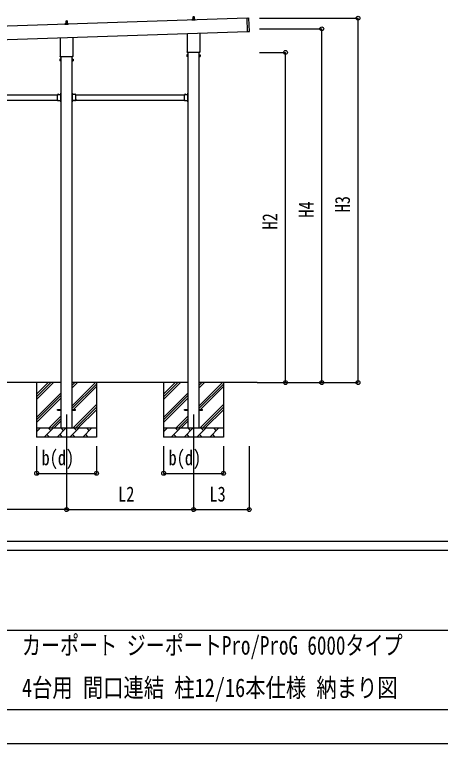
# Model space of a CAD drawing. Units: millimetres, scale not verified. Extents: x -21025 to 21025, y -14850 to 14850.
# Drawn here: x 699 to 5393, y -14850 to -6816 of the extents above; entities that cross this region are included whole.
import ezdxf
from ezdxf.enums import TextEntityAlignment as Align

# ---------------------------------------------------------------- set-up
doc = ezdxf.new("R2010")
doc.units = ezdxf.units.MM
doc.header["$LTSCALE"] = 60
for name, color, linetype in [('0-2_USER1', 3, 'Continuous'), ('0-4_YKK_12', 2, 'Continuous'), ('0-5_YKK_13', 4, 'Continuous'), ('0-6_YKK_A1', 4, 'Continuous'), ('0-7_YKK_D', 6, 'Continuous'), ('0-8_YKK_ZWAK', 7, 'Continuous')]:
    doc.layers.add(name, color=color, linetype=linetype)
doc.styles.add('ＭＳ ゴシック', font='')
doc.styles.get('ＭＳ ゴシック').set_extended_font_data('MS Gothic')

msp = doc.modelspace()

# ---------------------------------------------------------------- linework, layer by layer
at = {"layer": '0-4_YKK_12'}
for p, q in [((1272.1, -11223), (1272.1, -11723)), ((2672.1, -11223), (2672.1, -11723))]:
    msp.add_line(p, q, dxfattribs=at)
at = {"layer": '0-5_YKK_13'}
for p, q in [((1266.1, -6910.41), (1266.83, -6886.88)), ((1267.82, -6885.91), (1276.37, -6885.91)), ((1277.37, -6886.88), (1278.1, -6910.41)), ((2653.85, -6879.24), (2653.85, -6871.53)), ((2690.35, -6879.24), (2653.85, -6879.24)), ((2654.23, -6870.74), (2689.97, -6870.74)), ((2654.61, -6870.55), (2661.33, -6868.92)), ((2661.72, -6868.74), (2682.48, -6868.74)), ((2662.1, -6867.95), (2662.1, -6863.74)), ((2663.1, -6863.74), (2681.1, -6863.74)), ((2666.1, -6863.74), (2666.83, -6840.21)), ((2667.82, -6839.24), (2676.37, -6839.24)), ((2677.37, -6840.21), (2678.1, -6863.74)), ((2682.1, -6867.95), (2682.1, -6863.74)), ((2689.58, -6870.55), (2682.86, -6868.92)), ((2690.35, -6879.24), (2690.35, -6871.53)), ((3262.9, -6854.7), (3281.89, -6854.06)), ((3267.9, -7004.61), (3262.9, -6854.7)), ((3287.85, -7002.95), (3282.92, -6855.03)), ((1253.85, -6925.91), (1253.85, -6918.19)), ((1290.35, -6925.91), (1253.85, -6925.91)), ((1254.23, -6917.41), (1289.97, -6917.41)), ((1254.61, -6917.22), (1261.33, -6915.59)), ((1261.72, -6915.41), (1282.48, -6915.41)), ((1262.1, -6914.62), (1262.1, -6910.41)), ((1263.1, -6910.41), (1281.1, -6910.41)), ((1282.1, -6914.62), (1282.1, -6910.41)), ((1289.58, -6917.22), (1282.86, -6915.59)), ((1290.35, -6925.91), (1290.35, -6918.19)), ((1340.4, -7065.83), (1340.4, -7269.89)), ((2603.8, -7223.23), (2603.8, -7023.72)), ((2740.4, -7019.16), (2740.4, -7223.23)), ((3267.9, -7004.61), (3286.89, -7003.98)), ((1203.8, -7269.89), (1203.8, -7070.38)), ((2602.1, -7232), (2602.1, -7226.5)), ((2742.1, -7226.5), (2742.1, -7232)), ((1198.1, -7308.17), (1198.86, -7306.85)), ((1198.1, -7308.17), (1198.1, -7325.17)), ((1202.1, -7278.67), (1202.1, -7273.17)), ((1340.04, -7282.17), (1204.16, -7282.17)), ((1342.1, -7273.17), (1342.1, -7278.67)), ((1346.1, -7308.17), (1345.34, -7306.85)), ((1346.1, -7308.17), (1346.1, -7325.17)), ((2598.1, -7261.5), (2598.86, -7260.19)), ((2598.1, -7261.5), (2598.1, -7278.5)), ((2598.1, -7278.5), (2598.86, -7279.81)), ((2605.1, -7265.09), (2598.86, -7265.09)), ((2605.1, -7274.91), (2598.86, -7274.91)), ((2605.1, -7279.81), (2598.86, -7279.81)), ((2740.04, -7235.5), (2604.16, -7235.5)), ((2607.6, -7279.2), (2605.1, -7279.2)), ((2736.6, -7279.2), (2739.1, -7279.2)), ((2739.1, -7265.09), (2745.34, -7265.09)), ((2739.1, -7274.91), (2745.34, -7274.91)), ((2739.1, -7279.81), (2745.34, -7279.81)), ((2746.1, -7261.5), (2745.34, -7260.19)), ((2746.1, -7278.5), (2745.34, -7279.81)), ((2746.1, -7261.5), (2746.1, -7278.5)), ((1198.1, -7325.17), (1198.86, -7326.48)), ((1205.1, -7311.76), (1198.86, -7311.76)), ((1205.1, -7321.57), (1198.86, -7321.57)), ((1205.1, -7326.48), (1198.86, -7326.48)), ((1207.6, -7325.87), (1205.1, -7325.87)), ((1336.6, -7325.87), (1339.1, -7325.87)), ((1339.1, -7311.76), (1345.34, -7311.76)), ((1339.1, -7321.57), (1345.34, -7321.57)), ((1339.1, -7326.48), (1345.34, -7326.48)), ((1346.1, -7325.17), (1345.34, -7326.48)), ((1171.6, -7708.29), (1171.6, -7697.9)), ((1171.6, -7697.9), (1208, -7697.9)), ((1171.6, -7750.29), (1171.6, -7709.71)), ((1174.86, -7697.04), (1174.86, -7697.2)), ((1175.56, -7697.9), (1183.63, -7697.9)), ((1178.47, -7697.9), (1177.15, -7695.24)), ((1180.72, -7697.9), (1182.05, -7695.24)), ((1184.33, -7697.04), (1184.33, -7697.2)), ((1203.9, -7690), (1209.6, -7690)), ((1207.6, -7699.5), (1204.6, -7699.5)), ((1208, -7688.87), (1205.34, -7687.55)), ((1208, -7691.13), (1205.34, -7692.45)), ((1207.14, -7685.27), (1207.3, -7685.27)), ((1207.14, -7694.74), (1207.3, -7694.74)), ((1207.6, -7708.29), (1207.6, -7701.5)), ((1207.6, -7750.29), (1207.6, -7709.71)), ((1208, -7682.5), (1209.6, -7682.5)), ((1208, -7699.46), (1208, -7682.5)), ((1208, -7685.97), (1208, -7694.04)), ((1209.6, -7687), (1208, -7687)), ((1208, -7688), (1209.6, -7688)), ((1208, -7692), (1209.6, -7692)), ((1209.6, -7693), (1208, -7693)), ((1336.2, -7682.5), (1334.6, -7682.5)), ((1334.6, -7687), (1336.2, -7687)), ((1336.2, -7688), (1334.6, -7688)), ((1340.3, -7690), (1334.6, -7690)), ((1336.2, -7692), (1334.6, -7692)), ((1334.6, -7693), (1336.2, -7693)), ((1336.2, -7699.46), (1336.2, -7682.5)), ((1336.2, -7685.97), (1336.2, -7694.04)), ((1336.2, -7688.87), (1338.86, -7687.55)), ((1336.2, -7691.13), (1338.86, -7692.45)), ((1372.6, -7697.9), (1336.2, -7697.9)), ((1336.6, -7699.5), (1339.6, -7699.5)), ((1336.6, -7708.29), (1336.6, -7701.5)), ((1336.6, -7750.29), (1336.6, -7709.71)), ((1337.06, -7685.27), (1336.9, -7685.27)), ((1337.06, -7694.74), (1336.9, -7694.74)), ((1359.86, -7697.04), (1359.86, -7697.2)), ((1368.63, -7697.9), (1360.56, -7697.9)), ((1363.47, -7697.9), (1362.15, -7695.24)), ((1365.72, -7697.9), (1367.05, -7695.24)), ((1369.33, -7697.04), (1369.33, -7697.2)), ((1372.6, -7708.29), (1372.6, -7697.9)), ((1372.6, -7750.29), (1372.6, -7709.71)), ((2571.6, -7708.29), (2571.6, -7697.9)), ((2571.6, -7697.9), (2608, -7697.9)), ((2571.6, -7750.29), (2571.6, -7709.71)), ((2574.86, -7697.04), (2574.86, -7697.2)), ((2575.56, -7697.9), (2583.63, -7697.9)), ((2578.47, -7697.9), (2577.15, -7695.24)), ((2580.72, -7697.9), (2582.05, -7695.24)), ((2584.33, -7697.04), (2584.33, -7697.2)), ((2603.9, -7690), (2609.6, -7690)), ((2607.6, -7699.5), (2604.6, -7699.5)), ((2608, -7688.87), (2605.34, -7687.55)), ((2608, -7691.13), (2605.34, -7692.45)), ((2607.14, -7685.27), (2607.3, -7685.27)), ((2607.14, -7694.74), (2607.3, -7694.74)), ((2607.6, -7708.29), (2607.6, -7701.5)), ((2607.6, -7750.29), (2607.6, -7709.71)), ((2608, -7682.5), (2609.6, -7682.5)), ((2608, -7699.46), (2608, -7682.5)), ((2608, -7685.97), (2608, -7694.04)), ((2609.6, -7687), (2608, -7687)), ((2608, -7688), (2609.6, -7688)), ((2608, -7692), (2609.6, -7692)), ((2609.6, -7693), (2608, -7693)), ((1171.6, -7762.1), (1171.6, -7751.71)), ((1171.6, -7762.1), (1208, -7762.1)), ((1174.86, -7762.96), (1174.86, -7762.8)), ((1175.56, -7762.1), (1183.63, -7762.1)), ((1178.47, -7762.1), (1177.15, -7764.76)), ((1180.72, -7762.1), (1182.05, -7764.76)), ((1184.33, -7762.96), (1184.33, -7762.8)), ((1204.6, -7760.5), (1207.6, -7760.5)), ((1208, -7768.87), (1205.34, -7767.55)), ((1208, -7771.13), (1205.34, -7772.45)), ((1207.14, -7765.27), (1207.3, -7765.27)), ((1207.14, -7774.74), (1207.3, -7774.74)), ((1207.6, -7758.5), (1207.6, -7751.71)), ((1208, -7777.5), (1208, -7760.54)), ((1208, -7765.97), (1208, -7774.04)), ((1208, -7768), (1209.6, -7768)), ((1208, -7772), (1209.6, -7772)), ((1208, -7777.5), (1209.6, -7777.5)), ((1336.2, -7768), (1334.6, -7768)), ((1336.2, -7772), (1334.6, -7772)), ((1336.2, -7777.5), (1334.6, -7777.5)), ((1336.2, -7777.5), (1336.2, -7760.54)), ((1372.6, -7762.1), (1336.2, -7762.1)), ((1336.2, -7765.97), (1336.2, -7774.04)), ((1336.2, -7768.87), (1338.86, -7767.55)), ((1336.2, -7771.13), (1338.86, -7772.45)), ((1336.6, -7758.5), (1336.6, -7751.71)), ((1339.6, -7760.5), (1336.6, -7760.5)), ((1337.06, -7765.27), (1336.9, -7765.27)), ((1337.06, -7774.74), (1336.9, -7774.74)), ((1359.86, -7762.96), (1359.86, -7762.8)), ((1368.63, -7762.1), (1360.56, -7762.1)), ((1363.47, -7762.1), (1362.15, -7764.76)), ((1365.72, -7762.1), (1367.05, -7764.76)), ((1369.33, -7762.96), (1369.33, -7762.8)), ((1372.6, -7762.1), (1372.6, -7751.71)), ((2571.6, -7762.1), (2571.6, -7751.71)), ((2571.6, -7762.1), (2608, -7762.1)), ((2574.86, -7762.96), (2574.86, -7762.8)), ((2575.56, -7762.1), (2583.63, -7762.1)), ((2578.47, -7762.1), (2577.15, -7764.76)), ((2580.72, -7762.1), (2582.05, -7764.76)), ((2584.33, -7762.96), (2584.33, -7762.8)), ((2604.6, -7760.5), (2607.6, -7760.5)), ((2608, -7768.87), (2605.34, -7767.55)), ((2608, -7771.13), (2605.34, -7772.45)), ((2607.14, -7765.27), (2607.3, -7765.27)), ((2607.14, -7774.74), (2607.3, -7774.74)), ((2607.6, -7758.5), (2607.6, -7751.71)), ((2608, -7777.5), (2608, -7760.54)), ((2608, -7765.97), (2608, -7774.04)), ((2608, -7768), (2609.6, -7768)), ((2608, -7772), (2609.6, -7772)), ((2608, -7777.5), (2609.6, -7777.5)), ((1172.1, -11168.5), (1209.6, -11168.5)), ((1172.1, -11177.5), (1172.1, -11168.5)), ((1172.1, -11177.5), (1209.6, -11177.5)), ((1334.6, -11168.5), (1372.1, -11168.5)), ((1334.6, -11177.5), (1372.1, -11177.5)), ((1372.1, -11177.5), (1372.1, -11168.5)), ((2572.1, -11168.5), (2609.6, -11168.5)), ((2572.1, -11177.5), (2572.1, -11168.5)), ((2572.1, -11177.5), (2609.6, -11177.5)), ((2734.6, -11168.5), (2772.1, -11168.5)), ((2734.6, -11177.5), (2772.1, -11177.5)), ((2772.1, -11177.5), (2772.1, -11168.5))]:
    msp.add_line(p, q, dxfattribs=at)
for points in [[(1205.1, -7326.48), (1205.1, -7306.85), (1198.86, -7306.85)], [(1205.1, -7325.87), (1205.1, -7307.47), (1207.6, -7307.47)], [(1339.1, -7325.87), (1339.1, -7307.47), (1336.6, -7307.47)], [(1339.1, -7326.48), (1339.1, -7306.85), (1345.34, -7306.85)], [(2605.1, -7279.81), (2605.1, -7260.19), (2598.86, -7260.19)], [(2605.1, -7279.2), (2605.1, -7260.8), (2607.6, -7260.8)], [(2739.1, -7279.2), (2739.1, -7260.8), (2736.6, -7260.8)], [(2739.1, -7279.81), (2739.1, -7260.19), (2745.34, -7260.19)], [(1207.6, -7701.5), (1204.6, -7701.5), (1204.6, -7697.9)], [(1209.6, -7697.5), (1209.6, -7691.5), (1209.6, -7688.5), (1209.6, -7682.5)], [(1334.6, -7697.5), (1334.6, -7691.5), (1334.6, -7688.5), (1334.6, -7682.5)], [(1336.6, -7701.5), (1339.6, -7701.5), (1339.6, -7697.9)], [(2607.6, -7701.5), (2604.6, -7701.5), (2604.6, -7697.9)], [(2609.6, -7697.5), (2609.6, -7691.5), (2609.6, -7688.5), (2609.6, -7682.5)], [(1207.6, -7758.5), (1204.6, -7758.5), (1204.6, -7762.1)], [(1209.6, -7777.5), (1209.6, -7771.5), (1209.6, -7768.5), (1209.6, -7762.5)], [(1334.6, -7777.5), (1334.6, -7771.5), (1334.6, -7768.5), (1334.6, -7762.5)], [(1336.6, -7758.5), (1339.6, -7758.5), (1339.6, -7762.1)], [(2607.6, -7758.5), (2604.6, -7758.5), (2604.6, -7762.1)], [(2609.6, -7777.5), (2609.6, -7771.5), (2609.6, -7768.5), (2609.6, -7762.5)]]:
    msp.add_lwpolyline(points, dxfattribs=at)
for points in [[(1207.6, -7327.17), (1207.6, -7306.17), (1209.6, -7306.17), (1209.6, -7327.17)], [(1336.6, -7327.17), (1336.6, -7306.17), (1334.6, -7306.17), (1334.6, -7327.17)], [(2607.6, -7280.5), (2607.6, -7259.5), (2609.6, -7259.5), (2609.6, -7280.5)], [(2736.6, -7280.5), (2736.6, -7259.5), (2734.6, -7259.5), (2734.6, -7280.5)]]:
    msp.add_lwpolyline(points, close=True, dxfattribs=at)
for centre, radius, start, end in [((1266.18, -6911.04), 4.13, 90, 171.17633), ((1267.82, -6886.91), 1, 90, 178.60509), ((1275.43, -6910.41), 4.83, 133.60282, 180), ((1268.77, -6910.41), 4.83, 0, 46.39718), ((1276.37, -6886.91), 1, 1.39491, 90), ((1278.01, -6911.04), 4.13, 8.82367, 90), ((2654.85, -6871.53), 1, 103.62699, 180), ((2661.1, -6867.95), 1, 283.62699, 0), ((2666.18, -6864.37), 4.13, 90, 171.17633), ((2663.1, -6864.74), 1, 90, 180), ((2667.82, -6840.24), 1, 90, 178.60509), ((2675.43, -6863.74), 4.83, 133.60282, 180), ((2668.77, -6863.74), 4.83, 0, 46.39718), ((2676.37, -6840.24), 1, 1.39491, 90), ((2678.01, -6864.37), 4.13, 8.82367, 90), ((2681.1, -6864.74), 1, 0, 90), ((2683.1, -6867.95), 1, 180, 256.37301), ((2689.35, -6871.53), 1, 0, 76.37301), ((3281.92, -6855.06), 1, 1.90915, 91.90915), ((1254.85, -6918.19), 1, 103.62699, 180), ((1261.1, -6914.62), 1, 283.62699, 0), ((1263.1, -6911.41), 1, 90, 180), ((1281.1, -6911.41), 1, 0, 90), ((1283.1, -6914.62), 1, 180, 256.37301), ((1289.35, -6918.19), 1, 0, 76.37301), ((3286.85, -7002.98), 1, 271.90915, 1.90915), ((2606.1, -7226.5), 4, 125.09963, 180), ((2738.1, -7226.5), 4, 0, 54.90037), ((1202.44, -7309.31), 4.34, 145.61575, 214.38425), ((1206.1, -7273.17), 4, 125.09963, 180), ((1206.1, -7278.67), 4, 180, 194.47751), ((1206.1, -7278.67), 4, 194.47751, 241.04498), ((1338.1, -7278.67), 4, 298.95502, 345.52249), ((1338.1, -7273.17), 4, 0, 54.90037), ((1338.1, -7278.67), 4, 345.52249, 0), ((1341.75, -7309.31), 4.34, 325.61575, 34.38425), ((2602.44, -7262.64), 4.34, 145.61575, 214.38425), ((2614.34, -7270), 16.24, 162.41205, 197.58795), ((2602.44, -7277.36), 4.34, 145.61575, 214.38425), ((2606.1, -7232), 4, 180, 194.47751), ((2606.1, -7232), 4, 194.47751, 241.04498), ((2738.1, -7232), 4, 298.95502, 345.52249), ((2738.1, -7232), 4, 345.52249, 0), ((2741.75, -7262.64), 4.34, 325.61575, 34.38425), ((2729.86, -7270), 16.24, 342.41205, 17.58795), ((2741.75, -7277.36), 4.34, 325.61575, 34.38425), ((1214.34, -7316.67), 16.24, 162.41205, 197.58795), ((1202.44, -7324.03), 4.34, 145.61575, 214.38425), ((1329.86, -7316.67), 16.24, 342.41205, 17.58795), ((1341.75, -7324.03), 4.34, 325.61575, 34.38425), ((1170.9, -7709), 1, 314.427, 45.573), ((1175.56, -7697.2), 0.7, 180, 270), ((1175.73, -7697.04), 0.862, 129.12355, 180), ((1179.6, -7701.8), 7, 90, 129.12355), ((1179.6, -7701.8), 7, 50.87645, 90), ((1183.63, -7697.2), 0.7, 270, 0), ((1183.47, -7697.04), 0.862, 0, 50.87645), ((1211.9, -7690), 7, 140.87645, 180), ((1211.9, -7690), 7, 180, 219.12355), ((1207.14, -7686.13), 0.862, 90, 140.87645), ((1207.14, -7693.87), 0.862, 219.12355, 270), ((1207.3, -7685.97), 0.7, 0, 90), ((1207.3, -7694.04), 0.7, 270, 0), ((1208.3, -7709), 1, 134.427, 225.573), ((1207.6, -7697.5), 2, 270, 0), ((1336.6, -7697.5), 2, 180, 270), ((1336.9, -7685.97), 0.7, 90, 180), ((1336.9, -7694.04), 0.7, 180, 270), ((1335.9, -7709), 1, 314.427, 45.573), ((1337.06, -7686.13), 0.862, 39.12355, 90), ((1337.06, -7693.87), 0.862, 270, 320.87645), ((1332.3, -7690), 7, 0, 39.12355), ((1332.3, -7690), 7, 320.87645, 0), ((1360.56, -7697.2), 0.7, 180, 270), ((1360.73, -7697.04), 0.862, 129.12355, 180), ((1364.6, -7701.8), 7, 90, 129.12355), ((1364.6, -7701.8), 7, 50.87645, 90), ((1368.63, -7697.2), 0.7, 270, 0), ((1368.47, -7697.04), 0.862, 0, 50.87645), ((1373.3, -7709), 1, 134.427, 225.573), ((2570.9, -7709), 1, 314.427, 45.573), ((2575.56, -7697.2), 0.7, 180, 270), ((2575.73, -7697.04), 0.862, 129.12355, 180), ((2579.6, -7701.8), 7, 90, 129.12355), ((2579.6, -7701.8), 7, 50.87645, 90), ((2583.63, -7697.2), 0.7, 270, 0), ((2583.47, -7697.04), 0.862, 0, 50.87645), ((2611.9, -7690), 7, 140.87645, 180), ((2611.9, -7690), 7, 180, 219.12355), ((2607.14, -7686.13), 0.862, 90, 140.87645), ((2607.14, -7693.87), 0.862, 219.12355, 270), ((2607.3, -7685.97), 0.7, 0, 90), ((2607.3, -7694.04), 0.7, 270, 0), ((2608.3, -7709), 1, 134.427, 225.573), ((2607.6, -7697.5), 2, 270, 0), ((1170.9, -7751), 1, 314.427, 45.573), ((1175.56, -7762.8), 0.7, 90, 180), ((1175.73, -7762.96), 0.862, 180, 230.87645), ((1179.6, -7758.2), 7, 230.87645, 270), ((1179.6, -7758.2), 7, 270, 309.12355), ((1183.63, -7762.8), 0.7, 0, 90), ((1183.47, -7762.96), 0.862, 309.12355, 0), ((1211.9, -7770), 7, 140.87645, 180), ((1211.9, -7770), 7, 180, 219.12355), ((1207.14, -7766.13), 0.862, 90, 140.87645), ((1207.14, -7773.87), 0.862, 219.12355, 270), ((1208.3, -7751), 1, 134.427, 225.573), ((1207.3, -7765.97), 0.7, 0, 90), ((1207.3, -7774.04), 0.7, 270, 0), ((1207.6, -7762.5), 2, 0, 90), ((1336.6, -7762.5), 2, 90, 180), ((1336.9, -7765.97), 0.7, 90, 180), ((1336.9, -7774.04), 0.7, 180, 270), ((1335.9, -7751), 1, 314.427, 45.573), ((1337.06, -7766.13), 0.862, 39.12355, 90), ((1337.06, -7773.87), 0.862, 270, 320.87645), ((1332.3, -7770), 7, 0, 39.12355), ((1332.3, -7770), 7, 320.87645, 0), ((1360.56, -7762.8), 0.7, 90, 180), ((1360.73, -7762.96), 0.862, 180, 230.87645), ((1364.6, -7758.2), 7, 230.87645, 270), ((1364.6, -7758.2), 7, 270, 309.12355), ((1368.63, -7762.8), 0.7, 0, 90), ((1368.47, -7762.96), 0.862, 309.12355, 0), ((1373.3, -7751), 1, 134.427, 225.573), ((2570.9, -7751), 1, 314.427, 45.573), ((2575.56, -7762.8), 0.7, 90, 180), ((2575.73, -7762.96), 0.862, 180, 230.87645), ((2579.6, -7758.2), 7, 230.87645, 270), ((2579.6, -7758.2), 7, 270, 309.12355), ((2583.63, -7762.8), 0.7, 0, 90), ((2583.47, -7762.96), 0.862, 309.12355, 0), ((2611.9, -7770), 7, 140.87645, 180), ((2611.9, -7770), 7, 180, 219.12355), ((2607.14, -7766.13), 0.862, 90, 140.87645), ((2607.14, -7773.87), 0.862, 219.12355, 270), ((2608.3, -7751), 1, 134.427, 225.573), ((2607.3, -7765.97), 0.7, 0, 90), ((2607.3, -7774.04), 0.7, 270, 0), ((2607.6, -7762.5), 2, 0, 90)]:
    msp.add_arc(centre, radius, start, end, dxfattribs=at)
at = {"layer": '0-6_YKK_A1'}
for p, q in [((3262.97, -6856.69), (-2129.1, -7036.4)), ((-2124.26, -7181.32), (3267.8, -7001.58)), ((1209.6, -7282.17), (1209.6, -11373)), ((1334.6, -11373), (1334.6, -7282.17)), ((2609.6, -7235.5), (2609.6, -11373)), ((2734.6, -11373), (2734.6, -7235.5)), ((-27.4, -7700), (1171.6, -7700)), ((1372.6, -7700), (2571.6, -7700)), ((-27.4, -7760), (1171.6, -7760)), ((1204.6, -7760), (1209.1, -7760)), ((1339.6, -7760), (1335.1, -7760)), ((1372.6, -7760), (2571.6, -7760)), ((2604.6, -7760), (2609.1, -7760)), ((1209.6, -10873), (-65.4, -10873)), ((942.1, -10873), (942.1, -11473)), ((942.1, -11058.05), (1127.15, -10873)), ((942.1, -11029.77), (1098.87, -10873)), ((942.1, -11001.48), (1070.58, -10873)), ((2609.6, -10873), (1334.6, -10873)), ((1334.6, -11128.1), (1589.7, -10873)), ((1334.6, -10930.11), (1391.71, -10873)), ((1334.6, -10901.82), (1363.42, -10873)), ((1334.6, -11156.38), (1602.1, -10888.88)), ((1334.6, -11184.67), (1602.1, -10917.17)), ((1602.1, -10873), (1602.1, -11473)), ((2342.1, -10873), (2342.1, -11473)), ((2342.1, -11058.05), (2527.15, -10873)), ((2342.1, -11029.77), (2498.87, -10873)), ((2342.1, -11001.48), (2470.58, -10873)), ((3372.98, -10873), (2734.6, -10873)), ((2734.6, -11128.1), (2989.7, -10873)), ((2734.6, -10930.11), (2791.71, -10873)), ((2734.6, -10901.82), (2763.42, -10873)), ((2734.6, -11156.38), (3002.1, -10888.88)), ((2734.6, -11184.67), (3002.1, -10917.17)), ((3002.1, -10873), (3002.1, -11473)), ((942.1, -11256.04), (1209.6, -10988.54)), ((2342.1, -11256.04), (2609.6, -10988.54)), ((942.1, -11284.32), (1209.6, -11016.82)), ((942.1, -11312.61), (1209.6, -11045.11)), ((2342.1, -11284.32), (2609.6, -11016.82)), ((2342.1, -11312.61), (2609.6, -11045.11)), ((1344.26, -11373), (1602.1, -11115.16)), ((1372.54, -11373), (1602.1, -11143.44)), ((2744.26, -11373), (3002.1, -11115.16)), ((2772.54, -11373), (3002.1, -11143.44)), ((1079.7, -11373), (1209.6, -11243.1)), ((1400.82, -11373), (1602.1, -11171.73)), ((2479.7, -11373), (2609.6, -11243.1)), ((2800.82, -11373), (3002.1, -11171.73)), ((1107.98, -11373), (1209.6, -11271.38)), ((1136.27, -11373), (1209.6, -11299.67)), ((2507.98, -11373), (2609.6, -11271.38)), ((2536.27, -11373), (2609.6, -11299.67)), ((942.1, -11373), (1602.1, -11373)), ((942.1, -11415.89), (984.99, -11373)), ((956.44, -11401.55), (942.1, -11387.21)), ((1026.41, -11473), (1126.41, -11373)), ((1097.86, -11401.55), (1069.31, -11373)), ((1167.83, -11473), (1267.83, -11373)), ((1239.28, -11401.55), (1210.73, -11373)), ((1309.26, -11473), (1409.26, -11373)), ((1380.7, -11401.55), (1352.15, -11373)), ((1450.68, -11473), (1550.68, -11373)), ((1522.12, -11401.55), (1493.57, -11373)), ((1598.81, -11373), (1602.1, -11369.72)), ((2342.1, -11373), (3002.1, -11373)), ((2342.1, -11415.89), (2384.99, -11373)), ((2356.44, -11401.55), (2342.1, -11387.21)), ((2426.41, -11473), (2526.41, -11373)), ((2497.86, -11401.55), (2469.31, -11373)), ((2567.83, -11473), (2667.83, -11373)), ((2639.28, -11401.55), (2610.73, -11373)), ((2709.26, -11473), (2809.26, -11373)), ((2780.7, -11401.55), (2752.15, -11373)), ((2850.68, -11473), (2950.68, -11373)), ((2922.12, -11401.55), (2893.57, -11373)), ((2998.81, -11373), (3002.1, -11369.72)), ((1602.1, -11473), (942.1, -11473)), ((1054.97, -11444.45), (1083.52, -11473)), ((1196.39, -11444.45), (1224.94, -11473)), ((1337.81, -11444.45), (1366.36, -11473)), ((1479.23, -11444.45), (1507.78, -11473)), ((3002.1, -11473), (2342.1, -11473)), ((2454.97, -11444.45), (2483.52, -11473)), ((2596.39, -11444.45), (2624.94, -11473)), ((2737.81, -11444.45), (2766.36, -11473)), ((2879.23, -11444.45), (2907.78, -11473))]:
    msp.add_line(p, q, dxfattribs=at)
for points in [[(1204.6, -7700), (1209.1, -7700), (1209.1, -7760)], [(1339.6, -7700), (1335.1, -7700), (1335.1, -7760)], [(2604.6, -7700), (2609.1, -7700), (2609.1, -7760)]]:
    msp.add_lwpolyline(points, dxfattribs=at)
at = {"layer": '0-7_YKK_D'}
for p, q in [((3399.13, -6855.55), (4486.28, -6855.55)), ((4485.28, -10873), (4485.28, -6855.55)), ((3400.13, -6973), (4086.28, -6973)), ((4085.28, -10873), (4085.28, -6973)), ((3399.13, -7233), (3686.28, -7233)), ((3685.28, -10873), (3685.28, -7233)), ((3373.98, -10873), (4086.28, -10873)), ((3399.13, -10873), (3686.28, -10873)), ((3399.13, -10873), (4486.28, -10873)), ((942.1, -11573), (942.1, -11874)), ((1272.1, -11573), (1272.1, -12274)), ((1272.1, -11573), (1272.1, -12274)), ((1602.1, -11573), (1602.1, -11874)), ((2342.1, -11573), (2342.1, -11874)), ((2672.1, -11573), (2672.1, -12274)), ((2672.1, -11573), (2672.1, -12274)), ((3002.1, -11573), (3002.1, -11874)), ((3285.28, -11573), (3285.28, -12274)), ((942.1, -11873), (1602.1, -11873)), ((2342.1, -11873), (3002.1, -11873)), ((1272.1, -12273), (-127.9, -12273)), ((1272.1, -12273), (2672.1, -12273)), ((2672.1, -12273), (3285.28, -12273))]:
    msp.add_line(p, q, dxfattribs=at)
for centre in [(4485.28, -6855.55), (4085.28, -6973), (3685.28, -7233), (3685.28, -10873), (4085.28, -10873), (4485.28, -10873), (942.1, -11873), (1602.1, -11873), (2342.1, -11873), (3002.1, -11873), (1272.1, -12273), (1272.1, -12273), (2672.1, -12273), (2672.1, -12273), (3285.28, -12273)]:
    msp.add_circle(centre, 21.25, dxfattribs=at)
at = {"layer": '0-8_YKK_ZWAK'}
for p, q in [((19475.1, -12625), (-19524.9, -12625)), ((6475.1, -12725), (-24.9, -12725)), ((-24.9, -13600), (6475.1, -13600)), ((-24.9, -14475), (6475.1, -14475))]:
    msp.add_line(p, q, dxfattribs=at)
msp.add_lwpolyline([(-21025, -14850), (21025, -14850), (21025, 14850), (-21025, 14850)], close=True, dxfattribs=at)

# ---------------------------------------------------------------- texts
at = {"layer": '0-2_USER1', "style": 'ＭＳ ゴシック'}
for s, width, p in [('カーポート ジーポートPro/ProG 6000タイプ', 0.75, (779.51, -13933.23)), ('4台用 間口連結 柱12/16本仕様 納まり図', 0.8, (779.51, -14399.9))]:
    msp.add_text(s, height=205.3, dxfattribs=dict(at, width=width)).set_placement(p, align=Align.BOTTOM_LEFT)
at = {"layer": '0-7_YKK_D', "style": 'ＭＳ ゴシック', "width": 0.8}
for s, p in [('H3', (4445.28, -8996.28)), ('H4', (4045.28, -9055)), ('H2', (3645.28, -9185))]:
    msp.add_text(s, height=165, rotation=90, dxfattribs=at).set_placement(p, align=Align.BOTTOM_LEFT)
for s, p in [('b(d)', (996.1, -11833)), ('b(d)', (2396.1, -11833)), ('L2', (1840.1, -12233)), ('L3', (2846.69, -12233))]:
    msp.add_text(s, height=165, dxfattribs=at).set_placement(p, align=Align.BOTTOM_LEFT)

doc.saveas('drawing.dxf')
